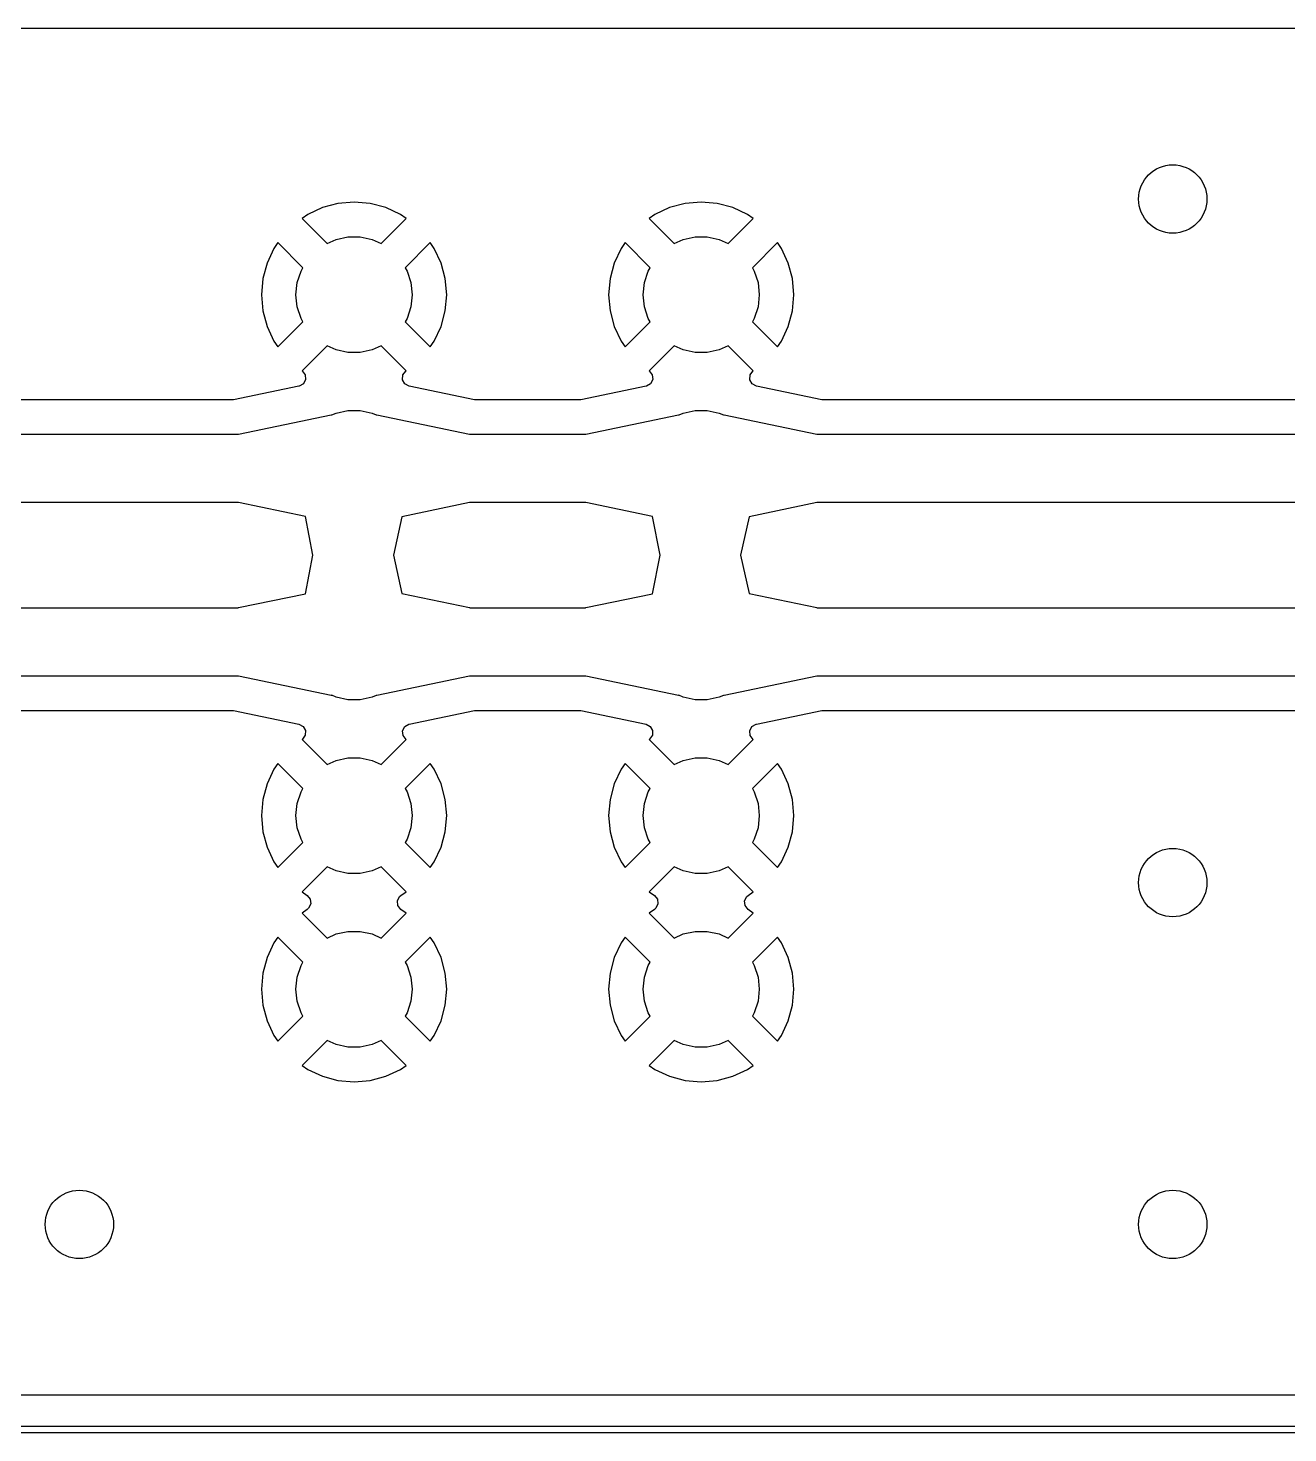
# Model space of a CAD drawing. Extents: x 0.1 to 11.5, y -4.3 to -1.1.
# Drawn here: x 5.915 to 6.641, y -4.293 to -3.484 of the extents above; entities that cross this region are included whole.
import ezdxf

# ---------------------------------------------------------------- set-up
doc = ezdxf.new("R2010")
doc.units = 0
doc.header["$MEASUREMENT"] = 0
doc.layers.add('BLACK', color=7, linetype='CONTINUOUS')

msp = doc.modelspace()

# ---------------------------------------------------------------- linework, layer by layer
at = {"layer": 'BLACK', "linetype": 'CONTINUOUS'}
for p, q in [((1.35827, -3.48425), (9.44392, -3.48425)), ((6.07647, -3.59159), (6.07317, -3.5939)), ((6.0849, -3.58766), (6.07647, -3.59159)), ((6.09388, -3.58525), (6.0849, -3.58766)), ((6.0849, -3.58766), (6.0849, -3.58766)), ((6.09389, -3.58525), (6.09388, -3.58525)), ((6.10315, -3.58444), (6.09389, -3.58525)), ((6.11241, -3.58525), (6.10315, -3.58444)), ((6.10315, -3.58444), (6.10315, -3.58444)), ((6.1214, -3.58766), (6.11241, -3.58525)), ((6.11241, -3.58525), (6.11241, -3.58525)), ((6.12983, -3.59159), (6.1214, -3.58766)), ((6.1214, -3.58766), (6.1214, -3.58766)), ((6.13312, -3.5939), (6.12983, -3.59159)), ((6.12983, -3.59159), (6.12983, -3.59159)), ((6.27647, -3.59159), (6.27317, -3.5939)), ((6.2849, -3.58766), (6.27647, -3.59159)), ((6.29388, -3.58525), (6.2849, -3.58766)), ((6.2849, -3.58766), (6.2849, -3.58766)), ((6.29389, -3.58525), (6.29388, -3.58525)), ((6.30315, -3.58444), (6.29389, -3.58525)), ((6.31241, -3.58525), (6.30315, -3.58444)), ((6.30315, -3.58444), (6.30315, -3.58444)), ((6.3214, -3.58766), (6.31241, -3.58525)), ((6.31241, -3.58525), (6.31241, -3.58525)), ((6.32983, -3.59159), (6.3214, -3.58766)), ((6.3214, -3.58766), (6.3214, -3.58766)), ((6.33312, -3.5939), (6.32983, -3.59159)), ((6.32983, -3.59159), (6.32983, -3.59159)), ((6.07317, -3.5939), (6.08757, -3.6083)), ((6.11873, -3.6083), (6.13312, -3.5939)), ((6.13312, -3.5939), (6.13312, -3.5939)), ((6.27317, -3.5939), (6.28757, -3.6083)), ((6.31873, -3.6083), (6.33312, -3.5939)), ((6.33312, -3.5939), (6.33312, -3.5939)), ((6.05925, -3.60782), (6.05694, -3.61112)), ((6.07369, -3.62226), (6.05925, -3.60782)), ((6.08757, -3.6083), (6.09281, -3.60597)), ((6.09281, -3.60597), (6.09965, -3.60451)), ((6.09965, -3.60451), (6.10665, -3.60451)), ((6.10665, -3.60451), (6.11349, -3.60597)), ((6.11349, -3.60597), (6.11873, -3.6083)), ((6.14704, -3.60782), (6.13261, -3.62226)), ((6.14935, -3.61112), (6.14704, -3.60782)), ((6.14704, -3.60782), (6.14704, -3.60782)), ((6.25925, -3.60782), (6.25694, -3.61112)), ((6.27369, -3.62226), (6.25925, -3.60782)), ((6.28757, -3.6083), (6.29281, -3.60597)), ((6.29281, -3.60597), (6.29965, -3.60451)), ((6.29965, -3.60451), (6.30665, -3.60451)), ((6.30665, -3.60451), (6.31349, -3.60597)), ((6.31349, -3.60597), (6.31873, -3.6083)), ((6.34704, -3.60782), (6.33261, -3.62226)), ((6.34935, -3.61112), (6.34704, -3.60782)), ((6.34704, -3.60782), (6.34704, -3.60782)), ((6.05694, -3.61112), (6.05301, -3.61955)), ((6.15328, -3.61955), (6.14935, -3.61112)), ((6.14935, -3.61112), (6.14935, -3.61112)), ((6.25694, -3.61112), (6.25301, -3.61955)), ((6.35328, -3.61955), (6.34935, -3.61112)), ((6.34935, -3.61112), (6.34935, -3.61112)), ((6.05301, -3.61955), (6.05061, -3.62853)), ((6.05301, -3.61955), (6.05301, -3.61955)), ((6.07042, -3.63084), (6.07258, -3.62418)), ((6.07258, -3.62418), (6.07369, -3.62226)), ((6.13261, -3.62226), (6.13372, -3.62418)), ((6.13372, -3.62418), (6.13588, -3.63084)), ((6.15569, -3.62853), (6.15328, -3.61955)), ((6.15328, -3.61955), (6.15328, -3.61955)), ((6.25301, -3.61955), (6.25061, -3.62853)), ((6.25301, -3.61955), (6.25301, -3.61955)), ((6.27042, -3.63084), (6.27258, -3.62418)), ((6.27258, -3.62418), (6.27369, -3.62226)), ((6.33261, -3.62226), (6.33372, -3.62418)), ((6.33372, -3.62418), (6.33588, -3.63084)), ((6.35569, -3.62853), (6.35328, -3.61955)), ((6.35328, -3.61955), (6.35328, -3.61955)), ((6.05061, -3.62853), (6.0498, -3.6378)), ((6.05061, -3.62853), (6.05061, -3.62853)), ((6.06969, -3.6378), (6.07042, -3.63084)), ((6.13588, -3.63084), (6.13661, -3.6378)), ((6.1565, -3.6378), (6.15569, -3.62853)), ((6.15569, -3.62853), (6.15569, -3.62853)), ((6.25061, -3.62853), (6.2498, -3.6378)), ((6.25061, -3.62853), (6.25061, -3.62853)), ((6.26969, -3.6378), (6.27042, -3.63084)), ((6.33588, -3.63084), (6.33661, -3.6378)), ((6.3565, -3.6378), (6.35569, -3.62853)), ((6.35569, -3.62853), (6.35569, -3.62853)), ((6.0498, -3.6378), (6.0498, -3.6378)), ((6.0498, -3.6378), (6.05061, -3.64706)), ((6.07042, -3.64475), (6.06969, -3.6378)), ((6.13661, -3.6378), (6.13588, -3.64475)), ((6.15569, -3.64706), (6.1565, -3.6378)), ((6.1565, -3.6378), (6.1565, -3.6378)), ((6.2498, -3.6378), (6.2498, -3.6378)), ((6.2498, -3.6378), (6.25061, -3.64706)), ((6.27042, -3.64475), (6.26969, -3.6378)), ((6.33661, -3.6378), (6.33588, -3.64475)), ((6.35569, -3.64706), (6.3565, -3.6378)), ((6.3565, -3.6378), (6.3565, -3.6378)), ((6.05061, -3.64706), (6.05061, -3.64706)), ((6.05061, -3.64706), (6.05301, -3.65604)), ((6.07258, -3.65141), (6.07042, -3.64475)), ((6.13588, -3.64475), (6.13372, -3.65141)), ((6.15328, -3.65604), (6.15569, -3.64706)), ((6.15569, -3.64706), (6.15569, -3.64706)), ((6.25061, -3.64706), (6.25061, -3.64706)), ((6.25061, -3.64706), (6.25301, -3.65604)), ((6.27258, -3.65141), (6.27042, -3.64475)), ((6.33588, -3.64475), (6.33372, -3.65141)), ((6.35328, -3.65604), (6.35569, -3.64706)), ((6.35569, -3.64706), (6.35569, -3.64706)), ((6.05301, -3.65604), (6.05301, -3.65604)), ((6.05301, -3.65604), (6.05694, -3.66447)), ((6.05925, -3.66777), (6.07369, -3.65333)), ((6.07369, -3.65333), (6.07258, -3.65141)), ((6.13372, -3.65141), (6.13261, -3.65333)), ((6.13261, -3.65333), (6.14704, -3.66777)), ((6.14935, -3.66447), (6.15328, -3.65604)), ((6.15328, -3.65604), (6.15328, -3.65604)), ((6.25301, -3.65604), (6.25301, -3.65604)), ((6.25301, -3.65604), (6.25694, -3.66447)), ((6.25925, -3.66777), (6.27369, -3.65333)), ((6.27369, -3.65333), (6.27258, -3.65141)), ((6.33372, -3.65141), (6.33261, -3.65333)), ((6.33261, -3.65333), (6.34704, -3.66777)), ((6.34935, -3.66447), (6.35328, -3.65604)), ((6.35328, -3.65604), (6.35328, -3.65604)), ((6.05694, -3.66447), (6.05694, -3.66447)), ((6.05694, -3.66447), (6.05925, -3.66777)), ((6.14704, -3.66777), (6.14935, -3.66447)), ((6.14935, -3.66447), (6.14935, -3.66447)), ((6.25694, -3.66447), (6.25694, -3.66447)), ((6.25694, -3.66447), (6.25925, -3.66777)), ((6.34704, -3.66777), (6.34935, -3.66447)), ((6.34935, -3.66447), (6.34935, -3.66447)), ((6.05925, -3.66777), (6.05925, -3.66777)), ((6.08757, -3.66729), (6.07317, -3.68169)), ((6.09281, -3.66962), (6.08757, -3.66729)), ((6.09965, -3.67108), (6.09281, -3.66962)), ((6.10665, -3.67108), (6.09965, -3.67108)), ((6.11349, -3.66962), (6.10665, -3.67108)), ((6.11873, -3.66729), (6.11349, -3.66962)), ((6.13312, -3.68169), (6.11873, -3.66729)), ((6.14704, -3.66777), (6.14704, -3.66777)), ((6.25925, -3.66777), (6.25925, -3.66777)), ((6.28757, -3.66729), (6.27317, -3.68169)), ((6.29281, -3.66962), (6.28757, -3.66729)), ((6.29965, -3.67108), (6.29281, -3.66962)), ((6.30665, -3.67108), (6.29965, -3.67108)), ((6.31349, -3.66962), (6.30665, -3.67108)), ((6.31873, -3.66729), (6.31349, -3.66962)), ((6.33312, -3.68169), (6.31873, -3.66729)), ((6.34704, -3.66777), (6.34704, -3.66777)), ((6.07396, -3.68905), (6.07159, -3.69044)), ((6.07317, -3.68169), (6.0732, -3.68171)), ((6.0732, -3.68171), (6.07492, -3.68386)), ((6.0752, -3.68659), (6.07396, -3.68905)), ((6.07492, -3.68386), (6.0752, -3.68659)), ((6.13114, -3.68679), (6.13131, -3.68404)), ((6.13248, -3.68919), (6.13114, -3.68679)), ((6.13131, -3.68404), (6.13294, -3.68183)), ((6.13491, -3.69049), (6.13248, -3.68919)), ((6.13294, -3.68183), (6.1331, -3.68171)), ((6.1331, -3.68171), (6.13312, -3.68169)), ((6.27396, -3.68905), (6.27159, -3.69044)), ((6.27317, -3.68169), (6.2732, -3.68171)), ((6.2732, -3.68171), (6.27492, -3.68386)), ((6.2752, -3.68659), (6.27396, -3.68905)), ((6.27492, -3.68386), (6.2752, -3.68659)), ((6.33114, -3.68679), (6.33131, -3.68404)), ((6.33248, -3.68919), (6.33114, -3.68679)), ((6.33131, -3.68404), (6.33294, -3.68183)), ((6.33491, -3.69049), (6.33248, -3.68919)), ((6.33294, -3.68183), (6.3331, -3.68171)), ((6.3331, -3.68171), (6.33312, -3.68169)), ((6.07139, -3.69049), (6.03372, -3.6983)), ((6.07159, -3.69044), (6.07139, -3.69049)), ((6.17258, -3.6983), (6.13491, -3.69049)), ((6.27139, -3.69049), (6.23372, -3.6983)), ((6.27159, -3.69044), (6.27139, -3.69049)), ((6.37258, -3.6983), (6.33491, -3.69049)), ((6.03273, -3.69841), (5.42869, -3.69841)), ((6.03372, -3.6983), (6.03273, -3.69841)), ((6.09281, -3.70597), (6.09965, -3.70451)), ((6.09965, -3.70451), (6.10665, -3.70451)), ((6.10665, -3.70451), (6.11349, -3.70597)), ((6.17357, -3.69841), (6.17258, -3.6983)), ((6.23273, -3.69841), (6.17357, -3.69841)), ((6.23372, -3.6983), (6.23273, -3.69841)), ((6.29281, -3.70597), (6.29965, -3.70451)), ((6.29965, -3.70451), (6.30665, -3.70451)), ((6.30665, -3.70451), (6.31349, -3.70597)), ((6.37357, -3.69841), (6.37258, -3.6983)), ((6.97761, -3.69841), (6.37357, -3.69841)), ((6.03659, -3.71803), (6.08997, -3.70696)), ((6.08997, -3.70696), (6.09032, -3.70702)), ((6.09032, -3.70702), (6.09035, -3.70706)), ((6.09035, -3.70706), (6.09281, -3.70597)), ((6.11349, -3.70597), (6.11597, -3.70707)), ((6.11597, -3.70707), (6.11606, -3.70698)), ((6.11606, -3.70698), (6.11633, -3.70696)), ((6.11633, -3.70696), (6.16971, -3.71803)), ((6.23659, -3.71803), (6.28997, -3.70696)), ((6.28997, -3.70696), (6.29032, -3.70702)), ((6.29032, -3.70702), (6.29035, -3.70706)), ((6.29035, -3.70706), (6.29281, -3.70597)), ((6.31349, -3.70597), (6.31597, -3.70707)), ((6.31597, -3.70707), (6.31606, -3.70698)), ((6.31606, -3.70698), (6.31633, -3.70696)), ((6.31633, -3.70696), (6.36971, -3.71803)), ((5.42494, -3.71811), (6.03645, -3.71811)), ((6.03645, -3.71811), (6.03659, -3.71803)), ((6.16971, -3.71803), (6.16982, -3.71811)), ((6.16982, -3.71811), (6.23645, -3.71811)), ((6.23645, -3.71811), (6.23659, -3.71803)), ((6.36971, -3.71803), (6.36982, -3.71811)), ((6.36982, -3.71811), (6.98133, -3.71811)), ((6.03648, -3.75748), (5.42497, -3.75748)), ((6.03659, -3.75756), (6.03648, -3.75748)), ((6.07508, -3.76555), (6.03659, -3.75756)), ((6.16971, -3.75756), (6.13072, -3.76565)), ((6.16985, -3.75748), (6.16971, -3.75756)), ((6.23648, -3.75748), (6.16985, -3.75748)), ((6.23659, -3.75756), (6.23648, -3.75748)), ((6.27508, -3.76555), (6.23659, -3.75756)), ((6.36971, -3.75756), (6.33072, -3.76565)), ((6.36985, -3.75748), (6.36971, -3.75756)), ((6.98136, -3.75748), (6.36985, -3.75748)), ((6.07941, -3.7878), (6.07508, -3.76555)), ((6.13072, -3.76565), (6.12578, -3.7878)), ((6.27941, -3.7878), (6.27508, -3.76555)), ((6.33072, -3.76565), (6.32578, -3.7878)), ((6.07508, -3.81004), (6.07941, -3.7878)), ((6.12578, -3.7878), (6.13072, -3.80994)), ((6.27508, -3.81004), (6.27941, -3.7878)), ((6.32578, -3.7878), (6.33072, -3.80994)), ((6.03659, -3.81803), (6.07508, -3.81004)), ((6.13072, -3.80994), (6.16971, -3.81803)), ((6.23659, -3.81803), (6.27508, -3.81004)), ((6.33072, -3.80994), (6.36971, -3.81803)), ((5.42494, -3.81811), (6.03645, -3.81811)), ((6.03645, -3.81811), (6.03659, -3.81803)), ((6.16971, -3.81803), (6.16982, -3.81811)), ((6.16982, -3.81811), (6.23645, -3.81811)), ((6.23645, -3.81811), (6.23659, -3.81803)), ((6.36971, -3.81803), (6.36982, -3.81811)), ((6.36982, -3.81811), (6.98133, -3.81811)), ((6.03648, -3.85748), (5.42497, -3.85748)), ((6.03659, -3.85756), (6.03648, -3.85748)), ((6.08997, -3.86864), (6.03659, -3.85756)), ((6.16971, -3.85756), (6.11633, -3.86864)), ((6.16985, -3.85748), (6.16971, -3.85756)), ((6.23648, -3.85748), (6.16985, -3.85748)), ((6.23659, -3.85756), (6.23648, -3.85748)), ((6.28997, -3.86864), (6.23659, -3.85756)), ((6.36971, -3.85756), (6.31633, -3.86864)), ((6.36985, -3.85748), (6.36971, -3.85756)), ((6.98136, -3.85748), (6.36985, -3.85748)), ((6.09024, -3.86861), (6.08997, -3.86864)), ((6.09033, -3.86852), (6.09024, -3.86861)), ((6.09281, -3.86962), (6.09033, -3.86852)), ((6.09965, -3.87108), (6.09281, -3.86962)), ((6.10665, -3.87108), (6.09965, -3.87108)), ((6.11349, -3.86962), (6.10665, -3.87108)), ((6.11595, -3.86853), (6.11349, -3.86962)), ((6.11598, -3.86857), (6.11595, -3.86853)), ((6.11633, -3.86864), (6.11598, -3.86857)), ((6.29024, -3.86861), (6.28997, -3.86864)), ((6.29033, -3.86852), (6.29024, -3.86861)), ((6.29281, -3.86962), (6.29033, -3.86852)), ((6.29965, -3.87108), (6.29281, -3.86962)), ((6.30665, -3.87108), (6.29965, -3.87108)), ((6.31349, -3.86962), (6.30665, -3.87108)), ((6.31595, -3.86853), (6.31349, -3.86962)), ((6.31598, -3.86857), (6.31595, -3.86853)), ((6.31633, -3.86864), (6.31598, -3.86857)), ((5.42869, -3.87719), (6.03273, -3.87719)), ((6.03273, -3.87719), (6.03372, -3.87729)), ((6.03372, -3.87729), (6.07139, -3.8851)), ((6.13491, -3.88511), (6.17258, -3.87729)), ((6.17258, -3.87729), (6.17357, -3.87719)), ((6.17357, -3.87719), (6.23273, -3.87719)), ((6.23273, -3.87719), (6.23372, -3.87729)), ((6.23372, -3.87729), (6.27139, -3.8851)), ((6.33491, -3.88511), (6.37258, -3.87729)), ((6.37258, -3.87729), (6.37357, -3.87719)), ((6.37357, -3.87719), (6.97761, -3.87719)), ((6.07139, -3.8851), (6.07382, -3.8864)), ((6.07499, -3.89155), (6.07336, -3.89376)), ((6.07382, -3.8864), (6.07516, -3.8888)), ((6.07516, -3.8888), (6.07499, -3.89155)), ((6.1311, -3.889), (6.13234, -3.88654)), ((6.13138, -3.89174), (6.1311, -3.889)), ((6.13234, -3.88654), (6.13471, -3.88515)), ((6.13471, -3.88515), (6.13491, -3.88511)), ((6.27139, -3.8851), (6.27382, -3.8864)), ((6.27499, -3.89155), (6.27336, -3.89376)), ((6.27382, -3.8864), (6.27516, -3.8888)), ((6.27516, -3.8888), (6.27499, -3.89155)), ((6.3311, -3.889), (6.33234, -3.88654)), ((6.33138, -3.89174), (6.3311, -3.889)), ((6.33234, -3.88654), (6.33471, -3.88515)), ((6.33471, -3.88515), (6.33491, -3.88511)), ((6.0732, -3.89388), (6.07317, -3.8939)), ((6.07317, -3.8939), (6.08757, -3.9083)), ((6.07336, -3.89376), (6.0732, -3.89388)), ((6.11873, -3.9083), (6.13312, -3.8939)), ((6.1331, -3.89388), (6.13138, -3.89174)), ((6.13312, -3.8939), (6.1331, -3.89388)), ((6.13312, -3.8939), (6.13312, -3.8939)), ((6.2732, -3.89388), (6.27317, -3.8939)), ((6.27317, -3.8939), (6.28757, -3.9083)), ((6.27336, -3.89376), (6.2732, -3.89388)), ((6.31873, -3.9083), (6.33312, -3.8939)), ((6.3331, -3.89388), (6.33138, -3.89174)), ((6.33312, -3.8939), (6.3331, -3.89388)), ((6.33312, -3.8939), (6.33312, -3.8939)), ((6.08757, -3.9083), (6.09281, -3.90597)), ((6.09281, -3.90597), (6.09965, -3.90451)), ((6.09965, -3.90451), (6.10665, -3.90451)), ((6.10665, -3.90451), (6.11349, -3.90597)), ((6.11349, -3.90597), (6.11873, -3.9083)), ((6.28757, -3.9083), (6.29281, -3.90597)), ((6.29281, -3.90597), (6.29965, -3.90451)), ((6.29965, -3.90451), (6.30665, -3.90451)), ((6.30665, -3.90451), (6.31349, -3.90597)), ((6.31349, -3.90597), (6.31873, -3.9083)), ((6.05694, -3.91112), (6.05301, -3.91955)), ((6.05925, -3.90782), (6.05694, -3.91112)), ((6.07369, -3.92226), (6.05925, -3.90782)), ((6.14704, -3.90782), (6.13261, -3.92226)), ((6.14935, -3.91112), (6.14704, -3.90782)), ((6.14704, -3.90782), (6.14704, -3.90782)), ((6.15328, -3.91955), (6.14935, -3.91112)), ((6.14935, -3.91112), (6.14935, -3.91112)), ((6.25694, -3.91112), (6.25301, -3.91955)), ((6.25925, -3.90782), (6.25694, -3.91112)), ((6.27369, -3.92226), (6.25925, -3.90782)), ((6.34704, -3.90782), (6.33261, -3.92226)), ((6.34935, -3.91112), (6.34704, -3.90782)), ((6.34704, -3.90782), (6.34704, -3.90782)), ((6.35328, -3.91955), (6.34935, -3.91112)), ((6.34935, -3.91112), (6.34935, -3.91112)), ((6.05301, -3.91955), (6.05061, -3.92853)), ((6.05301, -3.91955), (6.05301, -3.91955)), ((6.07258, -3.92418), (6.07369, -3.92226)), ((6.13261, -3.92226), (6.13372, -3.92418)), ((6.15569, -3.92853), (6.15328, -3.91955)), ((6.15328, -3.91955), (6.15328, -3.91955)), ((6.25301, -3.91955), (6.25061, -3.92853)), ((6.25301, -3.91955), (6.25301, -3.91955)), ((6.27258, -3.92418), (6.27369, -3.92226)), ((6.33261, -3.92226), (6.33372, -3.92418)), ((6.35569, -3.92853), (6.35328, -3.91955)), ((6.35328, -3.91955), (6.35328, -3.91955)), ((6.05061, -3.92853), (6.0498, -3.9378)), ((6.05061, -3.92853), (6.05061, -3.92853)), ((6.06969, -3.9378), (6.07042, -3.93084)), ((6.07042, -3.93084), (6.07258, -3.92418)), ((6.13372, -3.92418), (6.13588, -3.93084)), ((6.13588, -3.93084), (6.13661, -3.9378)), ((6.1565, -3.9378), (6.15569, -3.92853)), ((6.15569, -3.92853), (6.15569, -3.92853)), ((6.25061, -3.92853), (6.2498, -3.9378)), ((6.25061, -3.92853), (6.25061, -3.92853)), ((6.26969, -3.9378), (6.27042, -3.93084)), ((6.27042, -3.93084), (6.27258, -3.92418)), ((6.33372, -3.92418), (6.33588, -3.93084)), ((6.33588, -3.93084), (6.33661, -3.9378)), ((6.3565, -3.9378), (6.35569, -3.92853)), ((6.35569, -3.92853), (6.35569, -3.92853)), ((6.0498, -3.9378), (6.0498, -3.9378)), ((6.0498, -3.9378), (6.05061, -3.94706)), ((6.07042, -3.94475), (6.06969, -3.9378)), ((6.13661, -3.9378), (6.13588, -3.94475)), ((6.15569, -3.94706), (6.1565, -3.9378)), ((6.1565, -3.9378), (6.1565, -3.9378)), ((6.2498, -3.9378), (6.2498, -3.9378)), ((6.2498, -3.9378), (6.25061, -3.94706)), ((6.27042, -3.94475), (6.26969, -3.9378)), ((6.33661, -3.9378), (6.33588, -3.94475)), ((6.35569, -3.94706), (6.3565, -3.9378)), ((6.3565, -3.9378), (6.3565, -3.9378)), ((6.05061, -3.94706), (6.05061, -3.94706)), ((6.05061, -3.94706), (6.05301, -3.95604)), ((6.07258, -3.95141), (6.07042, -3.94475)), ((6.13588, -3.94475), (6.13372, -3.95141)), ((6.15328, -3.95604), (6.15569, -3.94706)), ((6.15569, -3.94706), (6.15569, -3.94706)), ((6.25061, -3.94706), (6.25061, -3.94706)), ((6.25061, -3.94706), (6.25301, -3.95604)), ((6.27258, -3.95141), (6.27042, -3.94475)), ((6.33588, -3.94475), (6.33372, -3.95141)), ((6.35328, -3.95604), (6.35569, -3.94706)), ((6.35569, -3.94706), (6.35569, -3.94706)), ((6.05301, -3.95604), (6.05301, -3.95604)), ((6.05301, -3.95604), (6.05694, -3.96447)), ((6.05925, -3.96777), (6.07369, -3.95333)), ((6.07369, -3.95333), (6.07258, -3.95141)), ((6.13372, -3.95141), (6.13261, -3.95333)), ((6.13261, -3.95333), (6.14704, -3.96777)), ((6.14935, -3.96447), (6.15328, -3.95604)), ((6.15328, -3.95604), (6.15328, -3.95604)), ((6.25301, -3.95604), (6.25301, -3.95604)), ((6.25301, -3.95604), (6.25694, -3.96447)), ((6.25925, -3.96777), (6.27369, -3.95333)), ((6.27369, -3.95333), (6.27258, -3.95141)), ((6.33372, -3.95141), (6.33261, -3.95333)), ((6.33261, -3.95333), (6.34704, -3.96777)), ((6.34935, -3.96447), (6.35328, -3.95604)), ((6.35328, -3.95604), (6.35328, -3.95604)), ((6.05694, -3.96447), (6.05694, -3.96447)), ((6.05694, -3.96447), (6.05925, -3.96777)), ((6.05925, -3.96777), (6.05925, -3.96777)), ((6.08757, -3.96729), (6.07317, -3.98169)), ((6.09281, -3.96962), (6.08757, -3.96729)), ((6.09965, -3.97108), (6.09281, -3.96962)), ((6.10665, -3.97108), (6.09965, -3.97108)), ((6.11349, -3.96962), (6.10665, -3.97108)), ((6.11873, -3.96729), (6.11349, -3.96962)), ((6.13312, -3.98169), (6.11873, -3.96729)), ((6.14704, -3.96777), (6.14935, -3.96447)), ((6.14704, -3.96777), (6.14704, -3.96777)), ((6.14935, -3.96447), (6.14935, -3.96447)), ((6.25694, -3.96447), (6.25694, -3.96447)), ((6.25694, -3.96447), (6.25925, -3.96777)), ((6.25925, -3.96777), (6.25925, -3.96777)), ((6.28757, -3.96729), (6.27317, -3.98169)), ((6.29281, -3.96962), (6.28757, -3.96729)), ((6.29965, -3.97108), (6.29281, -3.96962)), ((6.30665, -3.97108), (6.29965, -3.97108)), ((6.31349, -3.96962), (6.30665, -3.97108)), ((6.31873, -3.96729), (6.31349, -3.96962)), ((6.33312, -3.98169), (6.31873, -3.96729)), ((6.34704, -3.96777), (6.34935, -3.96447)), ((6.34704, -3.96777), (6.34704, -3.96777)), ((6.34935, -3.96447), (6.34935, -3.96447)), ((6.07317, -3.98169), (6.07618, -3.9838)), ((6.07618, -3.9838), (6.0779, -3.98594)), ((6.0779, -3.98594), (6.07818, -3.98868)), ((6.12812, -3.98691), (6.12936, -3.98445)), ((6.1284, -3.98965), (6.12812, -3.98691)), ((6.12936, -3.98445), (6.13012, -3.9838)), ((6.13012, -3.9838), (6.13312, -3.98169)), ((6.27317, -3.98169), (6.27618, -3.9838)), ((6.27618, -3.9838), (6.2779, -3.98594)), ((6.2779, -3.98594), (6.27818, -3.98868)), ((6.32812, -3.98691), (6.32936, -3.98445)), ((6.3284, -3.98965), (6.32812, -3.98691)), ((6.32936, -3.98445), (6.33012, -3.9838)), ((6.33012, -3.9838), (6.33312, -3.98169)), ((6.07618, -3.99179), (6.07317, -3.9939)), ((6.07317, -3.9939), (6.08757, -4.0083)), ((6.07694, -3.99114), (6.07618, -3.99179)), ((6.07818, -3.98868), (6.07694, -3.99114)), ((6.11873, -4.0083), (6.13312, -3.9939)), ((6.13012, -3.99179), (6.1284, -3.98965)), ((6.13312, -3.9939), (6.13012, -3.99179)), ((6.27618, -3.99179), (6.27317, -3.9939)), ((6.27317, -3.9939), (6.28757, -4.0083)), ((6.27694, -3.99114), (6.27618, -3.99179)), ((6.27818, -3.98868), (6.27694, -3.99114)), ((6.31873, -4.0083), (6.33312, -3.9939)), ((6.33012, -3.99179), (6.3284, -3.98965)), ((6.33312, -3.9939), (6.33012, -3.99179)), ((6.09281, -4.00597), (6.09965, -4.00451)), ((6.09965, -4.00451), (6.10665, -4.00451)), ((6.10665, -4.00451), (6.11349, -4.00597)), ((6.29281, -4.00597), (6.29965, -4.00451)), ((6.29965, -4.00451), (6.30665, -4.00451)), ((6.30665, -4.00451), (6.31349, -4.00597)), ((6.05694, -4.01112), (6.05301, -4.01955)), ((6.05925, -4.00782), (6.05694, -4.01112)), ((6.07369, -4.02226), (6.05925, -4.00782)), ((6.08757, -4.0083), (6.09281, -4.00597)), ((6.11349, -4.00597), (6.11873, -4.0083)), ((6.14704, -4.00782), (6.13261, -4.02226)), ((6.14935, -4.01112), (6.14704, -4.00782)), ((6.14704, -4.00782), (6.14704, -4.00782)), ((6.15328, -4.01955), (6.14935, -4.01112)), ((6.14935, -4.01112), (6.14935, -4.01112)), ((6.25694, -4.01112), (6.25301, -4.01955)), ((6.25925, -4.00782), (6.25694, -4.01112)), ((6.27369, -4.02226), (6.25925, -4.00782)), ((6.28757, -4.0083), (6.29281, -4.00597)), ((6.31349, -4.00597), (6.31873, -4.0083)), ((6.34704, -4.00782), (6.33261, -4.02226)), ((6.34935, -4.01112), (6.34704, -4.00782)), ((6.34704, -4.00782), (6.34704, -4.00782)), ((6.35328, -4.01955), (6.34935, -4.01112)), ((6.34935, -4.01112), (6.34935, -4.01112)), ((6.05301, -4.01955), (6.05061, -4.02853)), ((6.05301, -4.01955), (6.05301, -4.01955)), ((6.15569, -4.02853), (6.15328, -4.01955)), ((6.15328, -4.01955), (6.15328, -4.01955)), ((6.25301, -4.01955), (6.25061, -4.02853)), ((6.25301, -4.01955), (6.25301, -4.01955)), ((6.35569, -4.02853), (6.35328, -4.01955)), ((6.35328, -4.01955), (6.35328, -4.01955)), ((6.05061, -4.02853), (6.0498, -4.0378)), ((6.05061, -4.02853), (6.05061, -4.02853)), ((6.07042, -4.03084), (6.07258, -4.02418)), ((6.07258, -4.02418), (6.07369, -4.02226)), ((6.13261, -4.02226), (6.13372, -4.02418)), ((6.13372, -4.02418), (6.13588, -4.03084)), ((6.1565, -4.0378), (6.15569, -4.02853)), ((6.15569, -4.02853), (6.15569, -4.02853)), ((6.25061, -4.02853), (6.2498, -4.0378)), ((6.25061, -4.02853), (6.25061, -4.02853)), ((6.27042, -4.03084), (6.27258, -4.02418)), ((6.27258, -4.02418), (6.27369, -4.02226)), ((6.33261, -4.02226), (6.33372, -4.02418)), ((6.33372, -4.02418), (6.33588, -4.03084)), ((6.3565, -4.0378), (6.35569, -4.02853)), ((6.35569, -4.02853), (6.35569, -4.02853)), ((6.06969, -4.0378), (6.07042, -4.03084)), ((6.13588, -4.03084), (6.13661, -4.0378)), ((6.26969, -4.0378), (6.27042, -4.03084)), ((6.33588, -4.03084), (6.33661, -4.0378)), ((6.0498, -4.0378), (6.0498, -4.0378)), ((6.0498, -4.0378), (6.05061, -4.04706)), ((6.07042, -4.04475), (6.06969, -4.0378)), ((6.07258, -4.05141), (6.07042, -4.04475)), ((6.13588, -4.04475), (6.13372, -4.05141)), ((6.13661, -4.0378), (6.13588, -4.04475)), ((6.15569, -4.04706), (6.1565, -4.0378)), ((6.1565, -4.0378), (6.1565, -4.0378)), ((6.2498, -4.0378), (6.2498, -4.0378)), ((6.2498, -4.0378), (6.25061, -4.04706)), ((6.27042, -4.04475), (6.26969, -4.0378)), ((6.27258, -4.05141), (6.27042, -4.04475)), ((6.33588, -4.04475), (6.33372, -4.05141)), ((6.33661, -4.0378), (6.33588, -4.04475)), ((6.35569, -4.04706), (6.3565, -4.0378)), ((6.3565, -4.0378), (6.3565, -4.0378)), ((6.05061, -4.04706), (6.05061, -4.04706)), ((6.05061, -4.04706), (6.05301, -4.05604)), ((6.05925, -4.06777), (6.07369, -4.05333)), ((6.07369, -4.05333), (6.07258, -4.05141)), ((6.13372, -4.05141), (6.13261, -4.05333)), ((6.13261, -4.05333), (6.14704, -4.06777)), ((6.15328, -4.05604), (6.15569, -4.04706)), ((6.15569, -4.04706), (6.15569, -4.04706)), ((6.25061, -4.04706), (6.25061, -4.04706)), ((6.25061, -4.04706), (6.25301, -4.05604)), ((6.25925, -4.06777), (6.27369, -4.05333)), ((6.27369, -4.05333), (6.27258, -4.05141)), ((6.33372, -4.05141), (6.33261, -4.05333)), ((6.33261, -4.05333), (6.34704, -4.06777)), ((6.35328, -4.05604), (6.35569, -4.04706)), ((6.35569, -4.04706), (6.35569, -4.04706)), ((6.05301, -4.05604), (6.05301, -4.05604)), ((6.05301, -4.05604), (6.05694, -4.06447)), ((6.14935, -4.06447), (6.15328, -4.05604)), ((6.15328, -4.05604), (6.15328, -4.05604)), ((6.25301, -4.05604), (6.25301, -4.05604)), ((6.25301, -4.05604), (6.25694, -4.06447)), ((6.34935, -4.06447), (6.35328, -4.05604)), ((6.35328, -4.05604), (6.35328, -4.05604)), ((6.05694, -4.06447), (6.05694, -4.06447)), ((6.05694, -4.06447), (6.05925, -4.06777)), ((6.05925, -4.06777), (6.05925, -4.06777)), ((6.08757, -4.06729), (6.07317, -4.08169)), ((6.09281, -4.06962), (6.08757, -4.06729)), ((6.11873, -4.06729), (6.11349, -4.06962)), ((6.13312, -4.08169), (6.11873, -4.06729)), ((6.14704, -4.06777), (6.14935, -4.06447)), ((6.14704, -4.06777), (6.14704, -4.06777)), ((6.14935, -4.06447), (6.14935, -4.06447)), ((6.25694, -4.06447), (6.25694, -4.06447)), ((6.25694, -4.06447), (6.25925, -4.06777)), ((6.25925, -4.06777), (6.25925, -4.06777)), ((6.28757, -4.06729), (6.27317, -4.08169)), ((6.29281, -4.06962), (6.28757, -4.06729)), ((6.31873, -4.06729), (6.31349, -4.06962)), ((6.33312, -4.08169), (6.31873, -4.06729)), ((6.34704, -4.06777), (6.34935, -4.06447)), ((6.34704, -4.06777), (6.34704, -4.06777)), ((6.34935, -4.06447), (6.34935, -4.06447)), ((6.09965, -4.07108), (6.09281, -4.06962)), ((6.10665, -4.07108), (6.09965, -4.07108)), ((6.11349, -4.06962), (6.10665, -4.07108)), ((6.29965, -4.07108), (6.29281, -4.06962)), ((6.30665, -4.07108), (6.29965, -4.07108)), ((6.31349, -4.06962), (6.30665, -4.07108)), ((6.07317, -4.08169), (6.07647, -4.084)), ((6.07647, -4.084), (6.0849, -4.08793)), ((6.1214, -4.08793), (6.12983, -4.084)), ((6.12983, -4.084), (6.13312, -4.08169)), ((6.12983, -4.084), (6.12983, -4.084)), ((6.13312, -4.08169), (6.13312, -4.08169)), ((6.27317, -4.08169), (6.27647, -4.084)), ((6.27647, -4.084), (6.2849, -4.08793)), ((6.3214, -4.08793), (6.32983, -4.084)), ((6.32983, -4.084), (6.33312, -4.08169)), ((6.32983, -4.084), (6.32983, -4.084)), ((6.33312, -4.08169), (6.33312, -4.08169)), ((6.0849, -4.08793), (6.0849, -4.08793)), ((6.0849, -4.08793), (6.09388, -4.09034)), ((6.09388, -4.09034), (6.09389, -4.09034)), ((6.09389, -4.09034), (6.10315, -4.09115)), ((6.10315, -4.09115), (6.11241, -4.09034)), ((6.10315, -4.09115), (6.10315, -4.09115)), ((6.11241, -4.09034), (6.1214, -4.08793)), ((6.11241, -4.09034), (6.11241, -4.09034)), ((6.1214, -4.08793), (6.1214, -4.08793)), ((6.2849, -4.08793), (6.2849, -4.08793)), ((6.2849, -4.08793), (6.29388, -4.09034)), ((6.29388, -4.09034), (6.29389, -4.09034)), ((6.29389, -4.09034), (6.30315, -4.09115)), ((6.30315, -4.09115), (6.31241, -4.09034)), ((6.30315, -4.09115), (6.30315, -4.09115)), ((6.31241, -4.09034), (6.3214, -4.08793)), ((6.31241, -4.09034), (6.31241, -4.09034)), ((6.3214, -4.08793), (6.3214, -4.08793)), ((7.5509, -4.27165), (5.83492, -4.27165)), ((11.53543, -4.29331), (0.07874, -4.29331)), ((0.08071, -4.28937), (11.53346, -4.28937))]:
    msp.add_line(p, q, dxfattribs=at)
at = {"layer": 'BLACK'}
for centre in [(6.5748, -3.58268), (6.5748, -3.97638), (5.94488, -4.17323), (6.5748, -4.17323)]:
    msp.add_circle(centre, 0.01969, dxfattribs=at)

doc.saveas('drawing.dxf')
